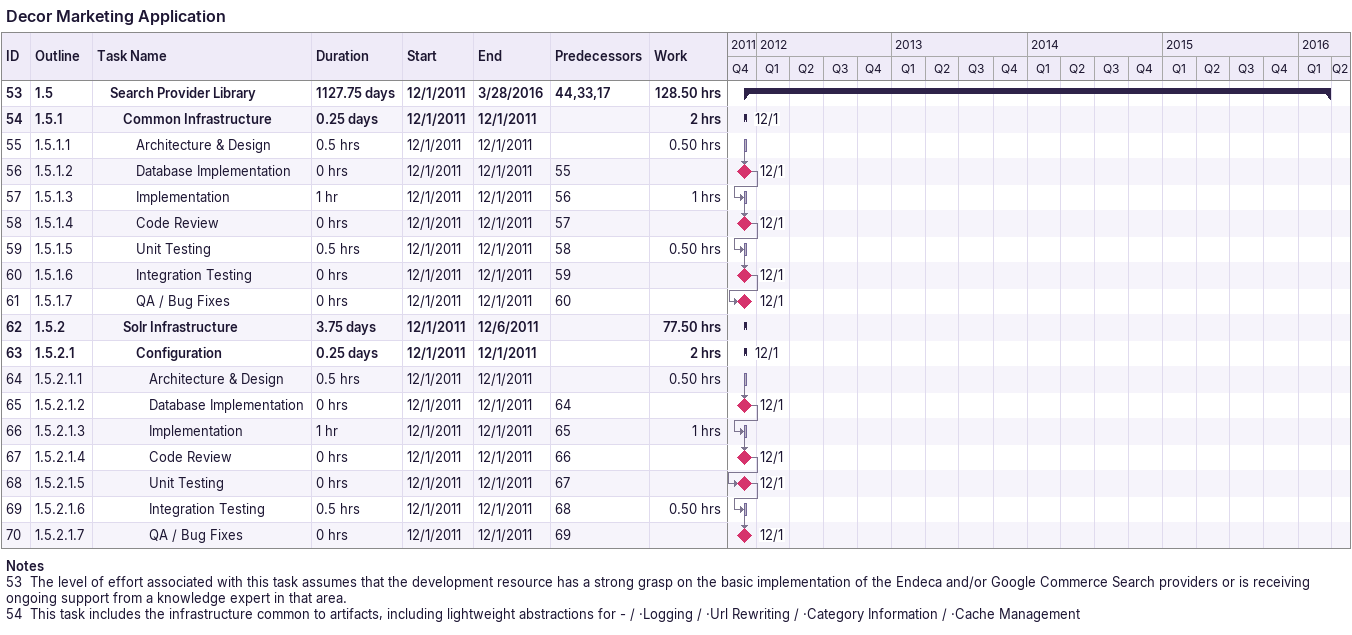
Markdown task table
Decor Marketing Application

| ID | WBS | Task | Duration | Start | Finish | Predecessors | Work (h) |
|---|---|---|---|---|---|---|---|
| 53 | 1.5 | **Search Provider Library** | 1127.75d | 2011-12-01 | 2016-03-28 | 44, 33, 17 | 128.50 |
| 54 | 1.5.1 | **Common Infrastructure** | 0.25d | 2011-12-01 | 2011-12-01 |  | 2 |
| 55 | 1.5.1.1 | Architecture & Design | 0.5h | 2011-12-01 | 2011-12-01 |  | 0.50 |
| 56 | 1.5.1.2 | Database Implementation | 0h | 2011-12-01 | 2011-12-01 | 55 |  |
| 57 | 1.5.1.3 | Implementation | 1h | 2011-12-01 | 2011-12-01 | 56 | 1 |
| 58 | 1.5.1.4 | Code Review | 0h | 2011-12-01 | 2011-12-01 | 57 |  |
| 59 | 1.5.1.5 | Unit Testing | 0.5h | 2011-12-01 | 2011-12-01 | 58 | 0.50 |
| 60 | 1.5.1.6 | Integration Testing | 0h | 2011-12-01 | 2011-12-01 | 59 |  |
| 61 | 1.5.1.7 | QA / Bug Fixes | 0h | 2011-12-01 | 2011-12-01 | 60 |  |
| 62 | 1.5.2 | **Solr Infrastructure** | 3.75d | 2011-12-01 | 2011-12-06 |  | 77.50 |
| 63 | 1.5.2.1 | **Configuration** | 0.25d | 2011-12-01 | 2011-12-01 |  | 2 |
| 64 | 1.5.2.1.1 | Architecture & Design | 0.5h | 2011-12-01 | 2011-12-01 |  | 0.50 |
| 65 | 1.5.2.1.2 | Database Implementation | 0h | 2011-12-01 | 2011-12-01 | 64 |  |
| 66 | 1.5.2.1.3 | Implementation | 1h | 2011-12-01 | 2011-12-01 | 65 | 1 |
| 67 | 1.5.2.1.4 | Code Review | 0h | 2011-12-01 | 2011-12-01 | 66 |  |
| 68 | 1.5.2.1.5 | Unit Testing | 0h | 2011-12-01 | 2011-12-01 | 67 |  |
| 69 | 1.5.2.1.6 | Integration Testing | 0.5h | 2011-12-01 | 2011-12-01 | 68 | 0.50 |
| 70 | 1.5.2.1.7 | QA / Bug Fixes | 0h | 2011-12-01 | 2011-12-01 | 69 |  |

Notes
- 53: The level of effort associated with this task assumes that the development resource has a strong grasp on the basic implementation of the Endeca and/or Google Commerce Search providers or is receiving ongoing support from a knowledge expert in that area.
- 54: This task includes the infrastructure common to artifacts, including lightweight abstractions for - / ·Logging / ·Url Rewriting / ·Category Information / ·Cache Management
